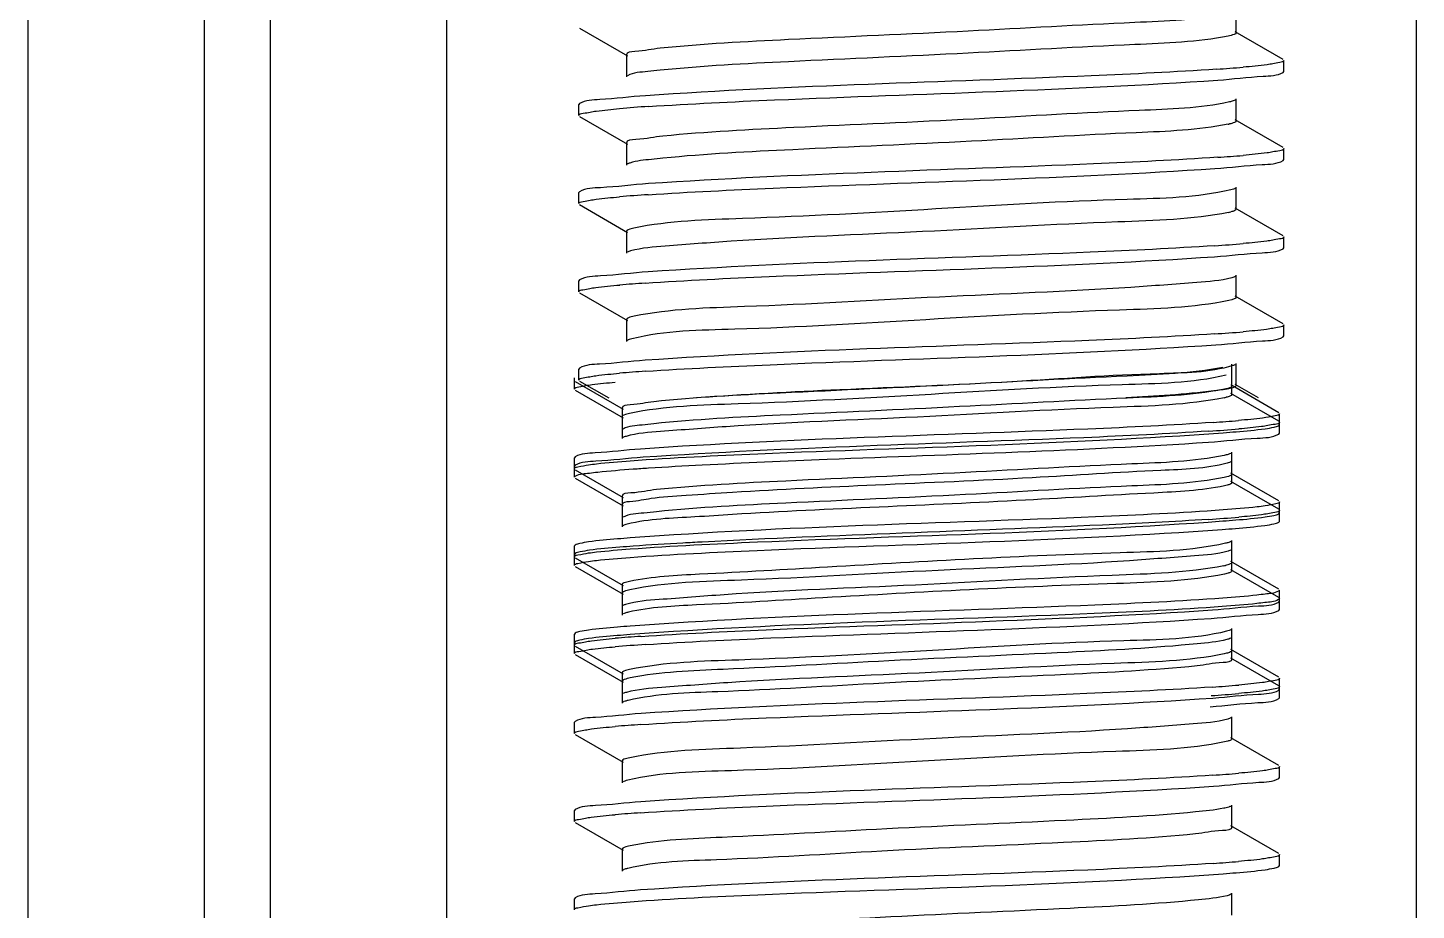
# Model space of a CAD drawing. Extents: x 1680110 to 4798266, y 269661 to 1249705.
# Drawn here: x 2404359.1 to 2404629.1, y 665628.8 to 665800.4 of the extents above; entities that cross this region are included whole.
import ezdxf

# ---------------------------------------------------------------- set-up
doc = ezdxf.new("R2010")
doc.units = 0
doc.header["$LTSCALE"] = 1000
doc.header["$MEASUREMENT"] = 0

# ---------------------------------------------------------------- blocks, each defined once
blk = doc.blocks.new('gfhhrryyfd')
at = {"linetype": 'Continuous'}
for p, q in [((3693152.86, -1741005.43), (3693152.86, -1744418.97)), ((3693187.15, -1741005.43), (3693187.15, -1744418.97)), ((3693200.01, -1741005.43), (3693200.01, -1744418.97)), ((3693234.3, -1741005.43), (3693234.3, -1744418.97)), ((3693422.89, -1741005.43), (3693422.89, -1744418.97)), ((3693387.9, -1741645.01), (3693387.9, -1741640.73)), ((3693260.18, -1741644.13), (3693269.48, -1741649.52)), ((3693397.01, -1741650.18), (3693387.71, -1741644.8)), ((3693269.29, -1741649.3), (3693269.29, -1741653.59)), ((3693397.18, -1741652.51), (3693397.18, -1741650.37)), ((3693397.18, -1741652.51), (3693397.18, -1741650.37)), ((3693397.01, -1741652.7), (3693397.18, -1741652.51)), ((3693387.9, -1741662.16), (3693387.9, -1741657.87)), ((3693260.18, -1741658.76), (3693260.01, -1741658.94)), ((3693260.01, -1741661.09), (3693260.01, -1741658.94)), ((3693260.01, -1741661.09), (3693260.01, -1741658.94)), ((3693260.18, -1741661.28), (3693269.48, -1741666.66)), ((3693397.01, -1741667.33), (3693387.71, -1741661.94)), ((3693269.29, -1741666.45), (3693269.29, -1741670.73)), ((3693397.18, -1741669.66), (3693397.18, -1741667.52)), ((3693397.18, -1741669.66), (3693397.18, -1741667.52)), ((3693397.01, -1741669.85), (3693397.18, -1741669.66)), ((3693260.18, -1741675.9), (3693260.01, -1741676.09)), ((3693260.01, -1741678.23), (3693260.01, -1741676.09)), ((3693260.01, -1741678.23), (3693260.01, -1741676.09)), ((3693387.9, -1741679.3), (3693387.9, -1741675.02)), ((3693260.18, -1741678.42), (3693269.48, -1741683.81)), ((3693397.01, -1741684.47), (3693387.71, -1741679.09)), ((3693269.29, -1741683.59), (3693269.29, -1741687.88)), ((3693397.18, -1741686.81), (3693397.18, -1741684.66)), ((3693397.18, -1741686.81), (3693397.18, -1741684.66)), ((3693397.01, -1741686.99), (3693397.18, -1741686.81)), ((3693260.18, -1741693.05), (3693260.01, -1741693.23)), ((3693260.01, -1741695.38), (3693260.01, -1741693.23)), ((3693260.01, -1741695.38), (3693260.01, -1741693.23)), ((3693387.9, -1741696.45), (3693387.9, -1741692.16)), ((3693260.18, -1741695.57), (3693269.48, -1741700.95)), ((3693397.01, -1741701.62), (3693387.71, -1741696.23)), ((3693387.03, -1741696.92), (3693386.44, -1741697.06)), ((3693269.29, -1741700.74), (3693269.29, -1741705.02)), ((3693397.18, -1741703.95), (3693397.18, -1741701.81)), ((3693397.01, -1741704.14), (3693397.18, -1741703.95)), ((3693387.04, -1741713.7), (3693387.04, -1741709.41)), ((3693387.9, -1741713.59), (3693387.9, -1741709.31)), ((3693259.16, -1741714.27), (3693259.16, -1741712.12)), ((3693259.16, -1741714.27), (3693259.16, -1741712.12)), ((3693260.18, -1741710.19), (3693260.01, -1741710.38)), ((3693260.01, -1741712.52), (3693260.01, -1741710.38)), ((3693260.01, -1741712.52), (3693260.01, -1741710.38)), ((3693387.04, -1741715.34), (3693387.04, -1741711.05)), ((3693259.32, -1741712.81), (3693268.63, -1741718.2)), ((3693259.32, -1741714.46), (3693268.63, -1741719.84)), ((3693260.18, -1741712.71), (3693265.84, -1741715.99)), ((3693387.22, -1741714.01), (3693386.46, -1741714.2)), ((3693396.16, -1741718.87), (3693386.85, -1741713.48)), ((3693396.16, -1741720.51), (3693386.85, -1741715.12)), ((3693392.22, -1741715.99), (3693387.71, -1741713.38)), ((3693268.44, -1741717.98), (3693268.44, -1741722.27)), ((3693268.44, -1741719.63), (3693268.44, -1741723.91)), ((3693396.32, -1741721.2), (3693396.32, -1741719.06)), ((3693396.32, -1741722.84), (3693396.32, -1741720.7)), ((3693396.32, -1741722.84), (3693396.32, -1741720.7)), ((3693396.16, -1741721.39), (3693396.32, -1741721.2)), ((3693396.16, -1741723.03), (3693396.32, -1741722.84)), ((3693259.32, -1741727.44), (3693259.16, -1741727.63)), ((3693259.16, -1741729.77), (3693259.16, -1741727.63)), ((3693259.16, -1741729.77), (3693259.16, -1741727.63)), ((3693387.04, -1741730.84), (3693387.04, -1741726.56)), ((3693387.04, -1741732.48), (3693387.04, -1741728.2)), ((3693259.32, -1741729.08), (3693259.16, -1741729.27)), ((3693259.16, -1741731.41), (3693259.16, -1741729.27)), ((3693259.16, -1741731.41), (3693259.16, -1741729.27)), ((3693259.32, -1741729.96), (3693268.63, -1741735.35)), ((3693396.16, -1741736.01), (3693386.85, -1741730.63)), ((3693259.32, -1741731.6), (3693268.63, -1741736.99)), ((3693386.14, -1741732.96), (3693385.58, -1741733.09)), ((3693396.16, -1741737.65), (3693386.85, -1741732.27)), ((3693268.44, -1741735.13), (3693268.44, -1741739.42)), ((3693268.44, -1741736.77), (3693268.44, -1741741.06)), ((3693396.32, -1741738.34), (3693396.32, -1741736.2)), ((3693396.32, -1741738.34), (3693396.32, -1741736.2)), ((3693396.16, -1741738.53), (3693396.32, -1741738.34)), ((3693396.32, -1741739.99), (3693396.32, -1741737.84)), ((3693396.32, -1741739.99), (3693396.32, -1741737.84)), ((3693396.16, -1741740.17), (3693396.32, -1741739.99)), ((3693259.32, -1741744.59), (3693259.16, -1741744.77)), ((3693259.16, -1741746.92), (3693259.16, -1741744.77)), ((3693259.16, -1741746.92), (3693259.16, -1741744.77)), ((3693387.04, -1741747.99), (3693387.04, -1741743.7)), ((3693259.32, -1741746.23), (3693259.16, -1741746.41)), ((3693259.16, -1741748.56), (3693259.16, -1741746.41)), ((3693259.16, -1741748.56), (3693259.16, -1741746.41)), ((3693259.32, -1741747.11), (3693268.63, -1741752.49)), ((3693387.04, -1741749.63), (3693387.04, -1741745.34)), ((3693259.32, -1741748.75), (3693268.63, -1741754.13)), ((3693386.34, -1741750.05), (3693385.6, -1741750.23)), ((3693396.16, -1741753.16), (3693386.85, -1741747.77)), ((3693396.16, -1741754.8), (3693386.85, -1741749.41)), ((3693268.44, -1741752.28), (3693268.44, -1741756.56)), ((3693268.44, -1741753.92), (3693268.44, -1741758.2)), ((3693396.16, -1741755.68), (3693396.32, -1741755.49)), ((3693396.32, -1741755.49), (3693396.32, -1741753.35)), ((3693396.32, -1741755.49), (3693396.32, -1741753.35)), ((3693396.32, -1741757.13), (3693396.32, -1741754.99)), ((3693396.32, -1741757.13), (3693396.32, -1741754.99)), ((3693396.16, -1741757.32), (3693396.32, -1741757.13)), ((3693387.04, -1741765.13), (3693387.04, -1741760.85)), ((3693259.32, -1741761.73), (3693259.16, -1741761.92)), ((3693259.16, -1741764.06), (3693259.16, -1741761.92)), ((3693259.16, -1741764.06), (3693259.16, -1741761.92)), ((3693259.32, -1741763.37), (3693259.16, -1741763.56)), ((3693259.16, -1741765.7), (3693259.16, -1741763.56)), ((3693259.16, -1741765.7), (3693259.16, -1741763.56)), ((3693387.04, -1741766.77), (3693387.04, -1741762.49)), ((3693259.32, -1741764.25), (3693268.63, -1741769.64)), ((3693259.32, -1741765.89), (3693268.63, -1741771.28)), ((3693386.02, -1741765.64), (3693385.56, -1741765.75)), ((3693396.16, -1741770.3), (3693386.85, -1741764.92)), ((3693396.16, -1741771.94), (3693386.85, -1741766.56)), ((3693268.44, -1741769.42), (3693268.44, -1741773.71)), ((3693268.44, -1741771.06), (3693268.44, -1741775.35)), ((3693396.32, -1741772.64), (3693396.32, -1741770.49)), ((3693396.16, -1741772.82), (3693396.32, -1741772.64)), ((3693396.16, -1741774.46), (3693396.32, -1741774.28)), ((3693396.32, -1741774.28), (3693396.32, -1741772.13)), ((3693396.32, -1741774.28), (3693396.32, -1741772.13)), ((3693259.32, -1741778.88), (3693259.16, -1741779.06)), ((3693259.16, -1741781.21), (3693259.16, -1741779.06)), ((3693259.16, -1741781.21), (3693259.16, -1741779.06)), ((3693387.04, -1741782.28), (3693387.04, -1741777.99)), ((3693259.32, -1741781.4), (3693268.63, -1741786.78)), ((3693386.23, -1741782.73), (3693385.59, -1741782.88)), ((3693396.16, -1741787.45), (3693386.85, -1741782.06)), ((3693268.44, -1741786.57), (3693268.44, -1741790.85)), ((3693396.32, -1741789.78), (3693396.32, -1741787.64)), ((3693396.32, -1741789.78), (3693396.32, -1741787.64)), ((3693396.16, -1741789.97), (3693396.32, -1741789.78)), ((3693259.32, -1741796.02), (3693259.16, -1741796.21)), ((3693259.16, -1741798.35), (3693259.16, -1741796.21)), ((3693259.16, -1741798.35), (3693259.16, -1741796.21)), ((3693387.04, -1741799.42), (3693387.04, -1741795.14)), ((3693259.32, -1741798.54), (3693268.63, -1741803.93)), ((3693396.16, -1741804.59), (3693386.85, -1741799.21)), ((3693268.44, -1741803.71), (3693268.44, -1741808)), ((3693396.16, -1741807.11), (3693396.32, -1741806.93)), ((3693396.32, -1741806.93), (3693396.32, -1741804.78)), ((3693387.04, -1741816.57), (3693387.04, -1741812.28)), ((3693259.32, -1741813.17), (3693259.16, -1741813.35)), ((3693259.16, -1741815.5), (3693259.16, -1741813.35)), ((3693259.16, -1741815.5), (3693259.16, -1741813.35))]:
    blk.add_line(p, q, dxfattribs=at)
for centre, radius, start, end in [((3693364.36, -1741355.79), 296.95, 273.8103, 274.8058), ((3693293.49, -1741963.97), 305.28, 93.7358, 94.8048), ((3693383.45, -1741648.47), 14.6, 281.4289, 282.338), ((3693364.6, -1741376.02), 293.86, 273.8417, 274.8037), ((3693293.41, -1741980.1), 304.26, 93.7444, 94.8051), ((3693383.91, -1741667.74), 12.43, 281.5727, 283.5086), ((3693363.9, -1741384.4), 302.65, 273.7577, 274.8062), ((3693292.61, -1741987.21), 294.19, 93.8386, 94.8036), ((3693363.81, -1741400.36), 303.84, 273.7478, 274.8056), ((3693292.68, -1742005.26), 295.1, 93.8302, 94.8034), ((3693382.99, -1741703.5), 12.71, 281.5584, 283.3366), ((3693363.75, -1741427.62), 293.8, 273.842, 274.8039), ((3693362.61, -1741414.81), 308.29, 273.7147, 274.7998), ((3693362.51, -1741430.72), 309.53, 273.7049, 274.7979), ((3693382.74, -1741734.98), 13.91, 281.4817, 282.6766), ((3693291.84, -1742057.02), 295.33, 93.8281, 94.8033), ((3693293.02, -1742073.47), 310.17, 93.6991, 94.7988), ((3693363.52, -1741476.15), 296.71, 273.8126, 274.8057), ((3693363.21, -1741473.84), 300.68, 273.7817, 274.8013), ((3693291.82, -1742073.84), 295, 93.8311, 94.8034), ((3693363.67, -1741495.21), 294.79, 273.8314, 274.8049), ((3693291.75, -1742090.17), 294.18, 93.8387, 94.8036), ((3693363.75, -1741513.33), 293.81, 273.8418, 274.8039)]:
    blk.add_arc(centre, radius, start, end, dxfattribs=at)
for points, knots in [([(3693386.31, -1741641.36), (3693380.35, -1741642.55), (3693363.37, -1741643.13), (3693334.93, -1741644.82), (3693304.13, -1741646.15), (3693284.14, -1741647.17), (3693275.84, -1741648.01)], [0, 0, 0, 0, 0.164798, 0.457724, 0.773903, 1, 1, 1, 1]), ([(3693387.89, -1741645.01), (3693387.89, -1741645.18), (3693387.18, -1741645.46), (3693386.71, -1741645.57), (3693386.31, -1741645.65)], [0, 0, 0, 0, 0.292777, 1, 1, 1, 1]), ([(3693386.31, -1741645.65), (3693380.35, -1741646.84), (3693363.37, -1741647.41), (3693334.93, -1741649.1), (3693304.13, -1741650.43), (3693284.14, -1741651.46), (3693275.84, -1741652.29)], [0, 0, 0, 0, 0.164798, 0.457724, 0.773903, 1, 1, 1, 1]), ([(3693275.84, -1741648.01), (3693274.2, -1741648.17), (3693272.67, -1741648.67), (3693269.29, -1741648.71), (3693269.3, -1741649.3)], [0, 0, 0, 0, 0.734506, 1, 1, 1, 1]), ([(3693397.18, -1741650.37), (3693397.18, -1741650.68), (3693395.53, -1741650.89), (3693394.7, -1741651.11), (3693393.88, -1741651.22)], [0, 0, 0, 0, 0.271538, 1, 1, 1, 1]), ([(3693275.84, -1741652.29), (3693275.03, -1741652.37), (3693272.93, -1741652.68), (3693270.64, -1741652.69), (3693269.48, -1741653.37)], [0, 0, 0, 0, 0.375724, 1, 1, 1, 1]), ([(3693384.09, -1741652.09), (3693375.97, -1741652.64), (3693338.93, -1741654.42), (3693301.85, -1741655.28), (3693272.98, -1741657.24)], [0, 0, 0, 0, 0.219643, 1, 1, 1, 1]), ([(3693384.29, -1741654.21), (3693387.24, -1741654.01), (3693391.36, -1741653.44), (3693395.86, -1741653.36), (3693397.01, -1741652.7)], [0, 0, 0, 0, 0.690201, 1, 1, 1, 1]), ([(3693273.6, -1741659.34), (3693281.76, -1741658.8), (3693318.66, -1741657.03), (3693355.6, -1741656.17), (3693384.29, -1741654.21)], [0, 0, 0, 0, 0.221375, 1, 1, 1, 1]), ([(3693272.98, -1741657.24), (3693270.02, -1741657.44), (3693265.86, -1741658.02), (3693261.33, -1741658.09), (3693260.18, -1741658.76)], [0, 0, 0, 0, 0.690341, 1, 1, 1, 1]), ([(3693386.57, -1741658.45), (3693380.83, -1741659.71), (3693364.14, -1741660.18), (3693335.97, -1741661.94), (3693305.06, -1741663.24), (3693284.86, -1741664.28), (3693276.39, -1741665.1)], [0, 0, 0, 0, 0.159658, 0.450626, 0.768754, 1, 1, 1, 1]), ([(3693387.71, -1741658.09), (3693387.57, -1741658.17), (3693387.19, -1741658.3), (3693386.81, -1741658.4), (3693386.57, -1741658.45)], [0, 0, 0, 0, 0.39781, 1, 1, 1, 1]), ([(3693260.01, -1741661.09), (3693260.01, -1741660.77), (3693261.71, -1741660.57), (3693262.56, -1741660.33), (3693263.42, -1741660.22)], [0, 0, 0, 0, 0.271035, 1, 1, 1, 1]), ([(3693386.34, -1741662.78), (3693380.47, -1741663.97), (3693363.71, -1741664.54), (3693335.53, -1741666.23), (3693304.81, -1741667.54), (3693284.78, -1741668.57), (3693276.39, -1741669.38)], [0, 0, 0, 0, 0.163103, 0.454144, 0.77037, 1, 1, 1, 1]), ([(3693387.89, -1741662.16), (3693387.89, -1741662.31), (3693387.31, -1741662.57), (3693386.91, -1741662.66), (3693386.57, -1741662.74)], [0, 0, 0, 0, 0.298854, 1, 1, 1, 1]), ([(3693276.39, -1741665.1), (3693274.62, -1741665.27), (3693272.96, -1741665.82), (3693269.29, -1741665.8), (3693269.3, -1741666.45)], [0, 0, 0, 0, 0.735116, 1, 1, 1, 1]), ([(3693276.39, -1741669.38), (3693275.64, -1741669.46), (3693273.48, -1741669.7), (3693271.29, -1741669.9), (3693269.93, -1741670.33)], [0, 0, 0, 0, 0.345444, 1, 1, 1, 1]), ([(3693384.29, -1741669.22), (3693376.26, -1741669.76), (3693339.36, -1741671.54), (3693302.42, -1741672.42), (3693273.6, -1741674.34)], [0, 0, 0, 0, 0.2181, 1, 1, 1, 1]), ([(3693397.18, -1741667.52), (3693397.18, -1741667.83), (3693395.54, -1741668.03), (3693394.71, -1741668.26), (3693393.88, -1741668.37)], [0, 0, 0, 0, 0.271601, 1, 1, 1, 1]), ([(3693269.93, -1741670.33), (3693269.84, -1741670.36), (3693269.69, -1741670.41), (3693269.54, -1741670.48), (3693269.48, -1741670.51)], [0, 0, 0, 0, 0.563324, 1, 1, 1, 1]), ([(3693273.54, -1741676.49), (3693281.63, -1741675.95), (3693318.36, -1741674.19), (3693355.14, -1741673.31), (3693383.74, -1741671.4)], [0, 0, 0, 0, 0.220392, 1, 1, 1, 1]), ([(3693383.74, -1741671.4), (3693386.81, -1741671.19), (3693391.12, -1741670.6), (3693395.82, -1741670.53), (3693397.01, -1741669.85)], [0, 0, 0, 0, 0.690998, 1, 1, 1, 1]), ([(3693273.6, -1741674.34), (3693270.49, -1741674.55), (3693266.14, -1741675.15), (3693261.38, -1741675.21), (3693260.18, -1741675.9)], [0, 0, 0, 0, 0.691204, 1, 1, 1, 1]), ([(3693260.01, -1741678.23), (3693260.01, -1741677.91), (3693261.7, -1741677.71), (3693262.55, -1741677.48), (3693263.4, -1741677.37)], [0, 0, 0, 0, 0.271101, 1, 1, 1, 1]), ([(3693386.81, -1741675.54), (3693380.26, -1741677.13), (3693360.9, -1741677.35), (3693329.36, -1741679.31), (3693297.42, -1741681.08), (3693277.67, -1741681.54), (3693270.74, -1741682.99)], [0, 0, 0, 0, 0.173919, 0.493974, 0.817428, 1, 1, 1, 1]), ([(3693387.71, -1741675.23), (3693387.59, -1741675.3), (3693387.3, -1741675.41), (3693386.99, -1741675.5), (3693386.81, -1741675.54)], [0, 0, 0, 0, 0.408003, 1, 1, 1, 1]), ([(3693386.4, -1741679.92), (3693379.35, -1741681.37), (3693359.32, -1741681.81), (3693327.16, -1741683.83), (3693297.73, -1741684.86), (3693278.88, -1741686.34), (3693272.3, -1741686.82), (3693270.11, -1741687.42)], [0, 0, 0, 0, 0.185394, 0.511906, 0.831666, 0.941677, 1, 1, 1, 1]), ([(3693387.89, -1741679.3), (3693387.89, -1741679.43), (3693387.43, -1741679.68), (3693387.09, -1741679.76), (3693386.81, -1741679.83)], [0, 0, 0, 0, 0.306365, 1, 1, 1, 1]), ([(3693270.74, -1741682.99), (3693270.37, -1741683.06), (3693269.94, -1741683.16), (3693269.3, -1741683.43), (3693269.3, -1741683.59)], [0, 0, 0, 0, 0.705027, 1, 1, 1, 1]), ([(3693397.18, -1741684.66), (3693397.18, -1741684.98), (3693395.5, -1741685.18), (3693394.66, -1741685.41), (3693393.82, -1741685.52)], [0, 0, 0, 0, 0.271246, 1, 1, 1, 1]), ([(3693270.11, -1741687.42), (3693269.99, -1741687.46), (3693269.77, -1741687.52), (3693269.56, -1741687.61), (3693269.48, -1741687.66)], [0, 0, 0, 0, 0.577171, 1, 1, 1, 1]), ([(3693383.74, -1741686.4), (3693375.67, -1741686.94), (3693338.94, -1741688.7), (3693302.16, -1741689.58), (3693273.54, -1741691.49)], [0, 0, 0, 0, 0.219978, 1, 1, 1, 1]), ([(3693383.67, -1741688.55), (3693386.76, -1741688.34), (3693391.09, -1741687.74), (3693395.81, -1741687.68), (3693397.01, -1741686.99)], [0, 0, 0, 0, 0.691085, 1, 1, 1, 1]), ([(3693272.92, -1741693.68), (3693280.96, -1741693.13), (3693317.88, -1741691.35), (3693354.84, -1741690.47), (3693383.67, -1741688.55)], [0, 0, 0, 0, 0.218278, 1, 1, 1, 1]), ([(3693273.54, -1741691.49), (3693270.44, -1741691.7), (3693266.11, -1741692.3), (3693261.38, -1741692.36), (3693260.18, -1741693.05)], [0, 0, 0, 0, 0.691128, 1, 1, 1, 1]), ([(3693387.03, -1741692.63), (3693384.81, -1741693.23), (3693378.2, -1741693.71), (3693359.3, -1741695.18), (3693329.88, -1741696.22), (3693297.77, -1741698.24), (3693277.81, -1741698.67), (3693270.78, -1741700.12)], [0, 0, 0, 0, 0.059025, 0.169477, 0.489312, 0.815208, 1, 1, 1, 1]), ([(3693387.71, -1741692.38), (3693387.62, -1741692.43), (3693387.39, -1741692.52), (3693387.16, -1741692.59), (3693387.03, -1741692.63)], [0, 0, 0, 0, 0.419644, 1, 1, 1, 1]), ([(3693260.01, -1741695.38), (3693260.01, -1741695.07), (3693261.65, -1741694.86), (3693262.48, -1741694.64), (3693263.31, -1741694.53)], [0, 0, 0, 0, 0.271575, 1, 1, 1, 1]), ([(3693386.44, -1741697.06), (3693379.49, -1741698.51), (3693359.69, -1741698.97), (3693327.69, -1741700.72), (3693296.16, -1741702.72), (3693276.83, -1741702.9), (3693270.32, -1741704.51)], [0, 0, 0, 0, 0.183095, 0.50716, 0.827184, 1, 1, 1, 1]), ([(3693387.89, -1741696.45), (3693387.89, -1741696.56), (3693387.54, -1741696.78), (3693387.25, -1741696.86), (3693387.03, -1741696.92)], [0, 0, 0, 0, 0.315715, 1, 1, 1, 1]), ([(3693270.78, -1741700.12), (3693270.4, -1741700.2), (3693269.96, -1741700.3), (3693269.3, -1741700.58), (3693269.3, -1741700.74)], [0, 0, 0, 0, 0.705588, 1, 1, 1, 1]), ([(3693397.18, -1741701.81), (3693397.18, -1741702.13), (3693395.49, -1741702.33), (3693394.64, -1741702.56), (3693393.8, -1741702.67)], [0, 0, 0, 0, 0.271149, 1, 1, 1, 1]), ([(3693270.32, -1741704.51), (3693270.15, -1741704.56), (3693269.87, -1741704.63), (3693269.59, -1741704.74), (3693269.48, -1741704.81)], [0, 0, 0, 0, 0.589215, 1, 1, 1, 1]), ([(3693383.67, -1741703.55), (3693375.52, -1741704.09), (3693338.6, -1741705.86), (3693301.64, -1741706.72), (3693272.92, -1741708.68)], [0, 0, 0, 0, 0.221088, 1, 1, 1, 1]), ([(3693383.9, -1741705.68), (3693386.93, -1741705.47), (3693391.19, -1741704.88), (3693395.83, -1741704.82), (3693397.01, -1741704.14)], [0, 0, 0, 0, 0.690779, 1, 1, 1, 1]), ([(3693272.97, -1741710.82), (3693281.05, -1741710.27), (3693318.03, -1741708.49), (3693355.05, -1741707.62), (3693383.9, -1741705.68)], [0, 0, 0, 0, 0.218769, 1, 1, 1, 1]), ([(3693272.92, -1741708.68), (3693269.97, -1741708.88), (3693265.83, -1741709.45), (3693261.33, -1741709.53), (3693260.18, -1741710.19)], [0, 0, 0, 0, 0.690244, 1, 1, 1, 1]), ([(3693387.22, -1741709.72), (3693382.64, -1741711.12), (3693368.08, -1741711.2), (3693342.79, -1741713.16), (3693312.7, -1741714.26), (3693292.21, -1741715.32), (3693282.92, -1741715.99)], [0, 0, 0, 0, 0.137438, 0.410761, 0.732679, 1, 1, 1, 1]), ([(3693387.71, -1741709.53), (3693387.64, -1741709.56), (3693387.48, -1741709.64), (3693387.31, -1741709.69), (3693387.22, -1741709.72)], [0, 0, 0, 0, 0.433013, 1, 1, 1, 1]), ([(3693260.01, -1741712.52), (3693260.01, -1741712.21), (3693261.66, -1741712.01), (3693262.49, -1741711.78), (3693263.33, -1741711.67)], [0, 0, 0, 0, 0.271506, 1, 1, 1, 1]), ([(3693385.92, -1741711.58), (3693379.34, -1741713.15), (3693359.98, -1741713.4), (3693328.43, -1741715.35), (3693296.52, -1741717.12), (3693276.8, -1741717.57), (3693269.88, -1741719.02)], [0, 0, 0, 0, 0.174525, 0.494592, 0.817709, 1, 1, 1, 1]), ([(3693385.26, -1741710.08), (3693379.14, -1741711.24), (3693361.98, -1741711.87), (3693333.34, -1741713.52), (3693302.63, -1741714.87), (3693282.79, -1741715.88), (3693274.61, -1741716.73)], [0, 0, 0, 0, 0.168355, 0.462634, 0.777465, 1, 1, 1, 1]), ([(3693259.16, -1741714.27), (3693259.16, -1741713.94), (3693260.87, -1741713.75), (3693261.73, -1741713.51), (3693262.6, -1741713.4)], [0, 0, 0, 0, 0.270914, 1, 1, 1, 1]), ([(3693385.26, -1741714.37), (3693379.14, -1741715.53), (3693361.98, -1741716.16), (3693333.34, -1741717.81), (3693302.63, -1741719.16), (3693282.79, -1741720.17), (3693274.61, -1741721.02)], [0, 0, 0, 0, 0.168355, 0.462634, 0.777465, 1, 1, 1, 1]), ([(3693386.46, -1741714.2), (3693385.5, -1741714.4), (3693378.85, -1741715.28), (3693372.16, -1741715.65), (3693366.45, -1741715.99)], [0, 0, 0, 0, 0.146271, 1, 1, 1, 1]), ([(3693387.04, -1741713.7), (3693387.04, -1741713.88), (3693386.22, -1741714.17), (3693385.71, -1741714.28), (3693385.26, -1741714.37)], [0, 0, 0, 0, 0.289227, 1, 1, 1, 1]), ([(3693387.89, -1741713.59), (3693387.89, -1741713.68), (3693387.63, -1741713.88), (3693387.39, -1741713.95), (3693387.22, -1741714.01)], [0, 0, 0, 0, 0.327438, 1, 1, 1, 1]), ([(3693274.61, -1741716.73), (3693273.07, -1741716.89), (3693271.61, -1741717.35), (3693268.44, -1741717.42), (3693268.44, -1741717.98)], [0, 0, 0, 0, 0.733984, 1, 1, 1, 1]), ([(3693385.54, -1741715.95), (3693378.47, -1741717.41), (3693358.42, -1741717.85), (3693326.22, -1741719.87), (3693296.78, -1741720.9), (3693277.96, -1741722.39), (3693271.4, -1741722.85), (3693269.23, -1741723.47)], [0, 0, 0, 0, 0.185736, 0.512591, 0.832304, 0.942068, 1, 1, 1, 1]), ([(3693387.04, -1741715.34), (3693387.04, -1741715.47), (3693386.56, -1741715.72), (3693386.21, -1741715.8), (3693385.92, -1741715.87)], [0, 0, 0, 0, 0.305231, 1, 1, 1, 1]), ([(3693269.88, -1741719.02), (3693269.52, -1741719.1), (3693269.08, -1741719.2), (3693268.44, -1741719.47), (3693268.44, -1741719.63)], [0, 0, 0, 0, 0.704981, 1, 1, 1, 1]), ([(3693396.32, -1741720.7), (3693396.32, -1741721.03), (3693394.57, -1741721.22), (3693393.7, -1741721.46), (3693392.82, -1741721.57)], [0, 0, 0, 0, 0.270633, 1, 1, 1, 1]), ([(3693396.32, -1741719.06), (3693396.32, -1741719.37), (3693394.68, -1741719.57), (3693393.86, -1741719.8), (3693393.03, -1741719.9)], [0, 0, 0, 0, 0.271618, 1, 1, 1, 1]), ([(3693274.61, -1741721.02), (3693273.85, -1741721.09), (3693271.87, -1741721.38), (3693269.72, -1741721.42), (3693268.63, -1741722.05)], [0, 0, 0, 0, 0.374443, 1, 1, 1, 1]), ([(3693270.05, -1741728.21), (3693278.31, -1741727.61), (3693316.75, -1741725.73), (3693355.25, -1741724.97), (3693385.37, -1741722.76)], [0, 0, 0, 0, 0.215167, 1, 1, 1, 1]), ([(3693383.44, -1741720.76), (3693375.32, -1741721.31), (3693338.19, -1741723.1), (3693301.02, -1741723.95), (3693272.06, -1741725.93)], [0, 0, 0, 0, 0.219056, 1, 1, 1, 1]), ([(3693382.58, -1741722.45), (3693374.48, -1741722.99), (3693337.8, -1741724.75), (3693301.08, -1741725.62), (3693272.55, -1741727.54)], [0, 0, 0, 0, 0.221096, 1, 1, 1, 1]), ([(3693382.51, -1741724.6), (3693385.68, -1741724.39), (3693390.1, -1741723.78), (3693394.93, -1741723.73), (3693396.16, -1741723.03)], [0, 0, 0, 0, 0.691433, 1, 1, 1, 1]), ([(3693385.37, -1741722.76), (3693386.2, -1741722.7), (3693388.92, -1741722.49), (3693391.65, -1741722.25), (3693393.52, -1741721.98)], [0, 0, 0, 0, 0.307404, 1, 1, 1, 1]), ([(3693393.52, -1741721.98), (3693394.1, -1741721.9), (3693394.98, -1741721.75), (3693395.88, -1741721.55), (3693396.16, -1741721.39)], [0, 0, 0, 0, 0.643343, 1, 1, 1, 1]), ([(3693272.06, -1741725.93), (3693269.11, -1741726.13), (3693264.98, -1741726.7), (3693260.47, -1741726.78), (3693259.32, -1741727.44)], [0, 0, 0, 0, 0.69024, 1, 1, 1, 1]), ([(3693269.23, -1741723.47), (3693269.11, -1741723.5), (3693268.9, -1741723.56), (3693268.71, -1741723.65), (3693268.63, -1741723.69)], [0, 0, 0, 0, 0.575377, 1, 1, 1, 1]), ([(3693284.03, -1741729.01), (3693292.12, -1741728.59), (3693324.95, -1741727.14), (3693357.81, -1741726.23), (3693382.51, -1741724.6)], [0, 0, 0, 0, 0.246725, 1, 1, 1, 1]), ([(3693272.55, -1741727.54), (3693269.48, -1741727.74), (3693265.19, -1741728.34), (3693260.51, -1741728.4), (3693259.32, -1741729.08)], [0, 0, 0, 0, 0.690899, 1, 1, 1, 1]), ([(3693261.93, -1741728.99), (3693262.45, -1741728.92), (3693265.15, -1741728.59), (3693267.86, -1741728.37), (3693270.05, -1741728.21)], [0, 0, 0, 0, 0.191294, 1, 1, 1, 1]), ([(3693385.54, -1741727.17), (3693379.64, -1741728.39), (3693362.75, -1741728.93), (3693334.39, -1741730.64), (3693303.55, -1741731.96), (3693283.5, -1741732.99), (3693275.15, -1741733.82)], [0, 0, 0, 0, 0.163231, 0.45556, 0.772333, 1, 1, 1, 1]), ([(3693386.14, -1741728.67), (3693381.96, -1741729.78), (3693369.15, -1741730.15), (3693346.45, -1741731.77), (3693318.63, -1741732.86), (3693299.21, -1741733.82), (3693289.94, -1741734.37)], [0, 0, 0, 0, 0.134666, 0.394603, 0.711038, 1, 1, 1, 1]), ([(3693386.85, -1741726.77), (3693386.69, -1741726.86), (3693386.25, -1741727.01), (3693385.81, -1741727.12), (3693385.54, -1741727.17)], [0, 0, 0, 0, 0.391472, 1, 1, 1, 1]), ([(3693386.85, -1741728.42), (3693386.76, -1741728.47), (3693386.52, -1741728.56), (3693386.28, -1741728.64), (3693386.14, -1741728.67)], [0, 0, 0, 0, 0.417945, 1, 1, 1, 1]), ([(3693259.16, -1741729.77), (3693259.16, -1741729.51), (3693260.52, -1741729.28), (3693261.24, -1741729.09), (3693261.93, -1741728.99)], [0, 0, 0, 0, 0.274518, 1, 1, 1, 1]), ([(3693259.16, -1741731.41), (3693259.16, -1741731.32), (3693260.21, -1741730.68), (3693261.16, -1741730.74), (3693262.08, -1741730.61)], [0, 0, 0, 0, 0.088423, 1, 1, 1, 1]), ([(3693262.08, -1741730.61), (3693262.62, -1741730.54), (3693265.46, -1741730.2), (3693268.31, -1741729.98), (3693270.62, -1741729.81)], [0, 0, 0, 0, 0.191301, 1, 1, 1, 1]), ([(3693270.62, -1741729.81), (3693271.6, -1741729.74), (3693276.06, -1741729.44), (3693280.53, -1741729.19), (3693284.03, -1741729.01)], [0, 0, 0, 0, 0.219258, 1, 1, 1, 1]), ([(3693385.54, -1741731.46), (3693379.64, -1741732.67), (3693362.75, -1741733.21), (3693334.39, -1741734.93), (3693303.55, -1741736.25), (3693283.5, -1741737.27), (3693275.15, -1741738.11)], [0, 0, 0, 0, 0.163231, 0.45556, 0.772333, 1, 1, 1, 1]), ([(3693387.04, -1741730.84), (3693387.04, -1741731.01), (3693386.37, -1741731.28), (3693385.92, -1741731.38), (3693385.54, -1741731.46)], [0, 0, 0, 0, 0.294502, 1, 1, 1, 1]), ([(3693275.15, -1741733.82), (3693273.47, -1741733.99), (3693271.9, -1741734.5), (3693268.44, -1741734.52), (3693268.44, -1741735.13)], [0, 0, 0, 0, 0.734699, 1, 1, 1, 1]), ([(3693385.58, -1741733.09), (3693381.07, -1741734.03), (3693368.08, -1741734.63), (3693336.26, -1741736.61), (3693308.91, -1741737.52), (3693289.94, -1741738.66)], [0, 0, 0, 0, 0.144135, 0.405017, 1, 1, 1, 1]), ([(3693387.04, -1741732.48), (3693387.04, -1741732.59), (3693386.67, -1741732.82), (3693386.37, -1741732.9), (3693386.14, -1741732.96)], [0, 0, 0, 0, 0.314301, 1, 1, 1, 1]), ([(3693289.94, -1741734.37), (3693286.92, -1741734.55), (3693281.78, -1741734.94), (3693274.6, -1741735.34), (3693271.29, -1741736.13), (3693268.44, -1741736.26), (3693268.44, -1741736.77)], [0, 0, 0, 0, 0.417623, 0.73271, 0.928797, 1, 1, 1, 1]), ([(3693396.32, -1741736.2), (3693396.32, -1741736.47), (3693394.95, -1741736.7), (3693394.22, -1741736.88), (3693393.52, -1741736.98)], [0, 0, 0, 0, 0.274374, 1, 1, 1, 1]), ([(3693275.15, -1741738.11), (3693274.32, -1741738.19), (3693272.17, -1741738.5), (3693269.82, -1741738.51), (3693268.63, -1741739.2)], [0, 0, 0, 0, 0.376256, 1, 1, 1, 1]), ([(3693289.94, -1741738.66), (3693287.5, -1741738.8), (3693280.67, -1741739.33), (3693273.72, -1741739.48), (3693269.44, -1741740.56)], [0, 0, 0, 0, 0.356375, 1, 1, 1, 1]), ([(3693385.37, -1741737.77), (3693377.1, -1741738.37), (3693338.66, -1741740.25), (3693300.16, -1741741), (3693270.05, -1741743.21)], [0, 0, 0, 0, 0.215475, 1, 1, 1, 1]), ([(3693382.51, -1741739.6), (3693375.64, -1741740.06), (3693342.81, -1741741.67), (3693309.97, -1741742.67), (3693284.03, -1741744.01)], [0, 0, 0, 0, 0.209609, 1, 1, 1, 1]), ([(3693385.27, -1741739.92), (3693386.11, -1741739.85), (3693388.86, -1741739.64), (3693391.6, -1741739.4), (3693393.49, -1741739.13)], [0, 0, 0, 0, 0.307307, 1, 1, 1, 1]), ([(3693393.52, -1741736.98), (3693393, -1741737.06), (3693390.29, -1741737.39), (3693387.57, -1741737.6), (3693385.37, -1741737.77)], [0, 0, 0, 0, 0.191409, 1, 1, 1, 1]), ([(3693396.32, -1741737.84), (3693396.32, -1741738.17), (3693394.55, -1741738.37), (3693393.67, -1741738.61), (3693392.78, -1741738.72)], [0, 0, 0, 0, 0.270505, 1, 1, 1, 1]), ([(3693393.49, -1741739.13), (3693394.07, -1741739.05), (3693394.96, -1741738.9), (3693395.87, -1741738.69), (3693396.16, -1741738.53)], [0, 0, 0, 0, 0.643758, 1, 1, 1, 1]), ([(3693269.44, -1741740.56), (3693269.27, -1741740.6), (3693269, -1741740.67), (3693268.73, -1741740.78), (3693268.63, -1741740.84)], [0, 0, 0, 0, 0.58755, 1, 1, 1, 1]), ([(3693269.99, -1741747), (3693278.22, -1741746.4), (3693316.62, -1741744.52), (3693355.07, -1741743.75), (3693385.18, -1741741.56)], [0, 0, 0, 0, 0.21463, 1, 1, 1, 1]), ([(3693270.02, -1741745.36), (3693278.26, -1741744.75), (3693316.68, -1741742.88), (3693355.15, -1741742.12), (3693385.27, -1741739.92)], [0, 0, 0, 0, 0.214881, 1, 1, 1, 1]), ([(3693385.18, -1741741.56), (3693386.03, -1741741.5), (3693388.8, -1741741.29), (3693391.56, -1741741.04), (3693393.47, -1741740.77)], [0, 0, 0, 0, 0.307278, 1, 1, 1, 1]), ([(3693393.47, -1741740.77), (3693394.06, -1741740.69), (3693394.95, -1741740.54), (3693395.87, -1741740.34), (3693396.16, -1741740.17)], [0, 0, 0, 0, 0.644096, 1, 1, 1, 1]), ([(3693261.93, -1741743.99), (3693261.36, -1741744.08), (3693260.49, -1741744.23), (3693259.6, -1741744.43), (3693259.32, -1741744.59)], [0, 0, 0, 0, 0.643047, 1, 1, 1, 1]), ([(3693270.05, -1741743.21), (3693269.22, -1741743.28), (3693266.51, -1741743.49), (3693263.8, -1741743.73), (3693261.93, -1741743.99)], [0, 0, 0, 0, 0.307527, 1, 1, 1, 1]), ([(3693270.62, -1741744.81), (3693269.74, -1741744.88), (3693266.89, -1741745.1), (3693264.04, -1741745.34), (3693262.08, -1741745.62)], [0, 0, 0, 0, 0.307563, 1, 1, 1, 1]), ([(3693385.79, -1741744.26), (3693379.11, -1741745.77), (3693353.06, -1741746.29), (3693319.07, -1741748.27), (3693287.29, -1741750.13), (3693274.35, -1741750.73), (3693269.87, -1741751.67)], [0, 0, 0, 0, 0.176934, 0.667357, 0.8818, 1, 1, 1, 1]), ([(3693284.03, -1741744.01), (3693282.78, -1741744.08), (3693278.31, -1741744.32), (3693273.84, -1741744.58), (3693270.62, -1741744.81)], [0, 0, 0, 0, 0.279122, 1, 1, 1, 1]), ([(3693386.85, -1741743.92), (3693386.72, -1741743.99), (3693386.37, -1741744.12), (3693386.01, -1741744.21), (3693385.79, -1741744.26)], [0, 0, 0, 0, 0.400787, 1, 1, 1, 1]), ([(3693259.16, -1741746.92), (3693259.16, -1741746.65), (3693260.51, -1741746.42), (3693261.23, -1741746.24), (3693261.93, -1741746.14)], [0, 0, 0, 0, 0.274578, 1, 1, 1, 1]), ([(3693262.08, -1741745.62), (3693261.48, -1741745.7), (3693260.56, -1741745.86), (3693259.61, -1741746.06), (3693259.32, -1741746.23)], [0, 0, 0, 0, 0.645001, 1, 1, 1, 1]), ([(3693261.92, -1741747.78), (3693262.43, -1741747.71), (3693265.11, -1741747.38), (3693267.81, -1741747.16), (3693269.99, -1741747)], [0, 0, 0, 0, 0.191274, 1, 1, 1, 1]), ([(3693261.93, -1741746.14), (3693262.44, -1741746.07), (3693265.13, -1741745.74), (3693267.83, -1741745.52), (3693270.02, -1741745.36)], [0, 0, 0, 0, 0.191288, 1, 1, 1, 1]), ([(3693386.33, -1741745.76), (3693384.22, -1741746.4), (3693377.73, -1741746.84), (3693359, -1741748.36), (3693329.53, -1741749.37), (3693297.24, -1741751.4), (3693277.09, -1741751.84), (3693269.96, -1741753.3)], [0, 0, 0, 0, 0.056631, 0.165562, 0.48509, 0.813078, 1, 1, 1, 1]), ([(3693386.85, -1741745.56), (3693386.78, -1741745.6), (3693386.61, -1741745.68), (3693386.43, -1741745.73), (3693386.33, -1741745.76)], [0, 0, 0, 0, 0.430757, 1, 1, 1, 1]), ([(3693259.16, -1741748.56), (3693259.16, -1741748.29), (3693260.51, -1741748.06), (3693261.22, -1741747.88), (3693261.92, -1741747.78)], [0, 0, 0, 0, 0.274628, 1, 1, 1, 1]), ([(3693385.51, -1741748.61), (3693378.38, -1741750.06), (3693358.2, -1741750.51), (3693325.89, -1741752.54), (3693296.41, -1741753.55), (3693277.7, -1741755.08), (3693271.22, -1741755.51), (3693269.13, -1741756.15)], [0, 0, 0, 0, 0.18717, 0.515415, 0.834912, 0.94366, 1, 1, 1, 1]), ([(3693385.6, -1741750.23), (3693378.73, -1741751.68), (3693352.49, -1741752.33), (3693318.31, -1741754.19), (3693286.72, -1741756.12), (3693273.99, -1741756.66), (3693269.67, -1741757.65)], [0, 0, 0, 0, 0.181368, 0.673276, 0.885489, 1, 1, 1, 1]), ([(3693387.04, -1741747.99), (3693387.04, -1741748.13), (3693386.5, -1741748.39), (3693386.11, -1741748.48), (3693385.79, -1741748.55)], [0, 0, 0, 0, 0.30098, 1, 1, 1, 1]), ([(3693387.04, -1741749.63), (3693387.04, -1741749.72), (3693386.76, -1741749.93), (3693386.52, -1741750), (3693386.34, -1741750.05)], [0, 0, 0, 0, 0.32566, 1, 1, 1, 1]), ([(3693269.87, -1741751.67), (3693269.51, -1741751.75), (3693269.08, -1741751.85), (3693268.44, -1741752.12), (3693268.44, -1741752.28)], [0, 0, 0, 0, 0.704878, 1, 1, 1, 1]), ([(3693269.96, -1741753.3), (3693269.58, -1741753.37), (3693269.12, -1741753.48), (3693268.44, -1741753.75), (3693268.44, -1741753.92)], [0, 0, 0, 0, 0.706338, 1, 1, 1, 1]), ([(3693385.27, -1741754.92), (3693376.99, -1741755.52), (3693338.57, -1741757.39), (3693300.1, -1741758.15), (3693270.02, -1741760.36)], [0, 0, 0, 0, 0.215876, 1, 1, 1, 1]), ([(3693383.25, -1741757.2), (3693386.24, -1741757), (3693390.43, -1741756.42), (3693394.99, -1741756.35), (3693396.16, -1741755.68)], [0, 0, 0, 0, 0.690486, 1, 1, 1, 1]), ([(3693393.47, -1741755.78), (3693392.94, -1741755.85), (3693390.19, -1741756.18), (3693387.42, -1741756.4), (3693385.18, -1741756.56)], [0, 0, 0, 0, 0.191503, 1, 1, 1, 1]), ([(3693393.49, -1741754.13), (3693392.97, -1741754.21), (3693390.24, -1741754.54), (3693387.49, -1741754.75), (3693385.27, -1741754.92)], [0, 0, 0, 0, 0.191489, 1, 1, 1, 1]), ([(3693396.32, -1741754.99), (3693396.32, -1741755.08), (3693395.3, -1741755.72), (3693394.37, -1741755.65), (3693393.47, -1741755.78)], [0, 0, 0, 0, 0.088878, 1, 1, 1, 1]), ([(3693396.32, -1741753.35), (3693396.32, -1741753.44), (3693395.31, -1741754.07), (3693394.39, -1741754.01), (3693393.49, -1741754.13)], [0, 0, 0, 0, 0.08904, 1, 1, 1, 1]), ([(3693269.13, -1741756.15), (3693269.03, -1741756.17), (3693268.86, -1741756.23), (3693268.69, -1741756.31), (3693268.63, -1741756.34)], [0, 0, 0, 0, 0.567761, 1, 1, 1, 1]), ([(3693269.67, -1741757.65), (3693269.45, -1741757.69), (3693269.1, -1741757.78), (3693268.75, -1741757.91), (3693268.63, -1741757.99)], [0, 0, 0, 0, 0.598372, 1, 1, 1, 1]), ([(3693385.18, -1741756.56), (3693376.89, -1741757.17), (3693338.49, -1741759.04), (3693300.04, -1741759.79), (3693269.99, -1741762.01)], [0, 0, 0, 0, 0.216262, 1, 1, 1, 1]), ([(3693272.13, -1741762.36), (3693280.23, -1741761.81), (3693317.27, -1741760.02), (3693354.36, -1741759.16), (3693383.25, -1741757.2)], [0, 0, 0, 0, 0.219101, 1, 1, 1, 1]), ([(3693383.04, -1741758.86), (3693386.08, -1741758.65), (3693390.33, -1741758.06), (3693394.97, -1741758), (3693396.16, -1741757.32)], [0, 0, 0, 0, 0.69074, 1, 1, 1, 1]), ([(3693261.93, -1741761.14), (3693261.36, -1741761.22), (3693260.49, -1741761.37), (3693259.6, -1741761.57), (3693259.32, -1741761.73)], [0, 0, 0, 0, 0.642914, 1, 1, 1, 1]), ([(3693270.02, -1741760.36), (3693269.19, -1741760.42), (3693266.49, -1741760.64), (3693263.78, -1741760.88), (3693261.93, -1741761.14)], [0, 0, 0, 0, 0.307545, 1, 1, 1, 1]), ([(3693273.01, -1741763.94), (3693281.12, -1741763.4), (3693317.8, -1741761.65), (3693354.52, -1741760.78), (3693383.04, -1741758.86)], [0, 0, 0, 0, 0.221595, 1, 1, 1, 1]), ([(3693386.85, -1741761.06), (3693386.75, -1741761.13), (3693386.47, -1741761.23), (3693386.19, -1741761.31), (3693386.02, -1741761.35)], [0, 0, 0, 0, 0.411412, 1, 1, 1, 1]), ([(3693259.16, -1741764.06), (3693259.16, -1741763.75), (3693260.81, -1741763.54), (3693261.64, -1741763.32), (3693262.47, -1741763.21)], [0, 0, 0, 0, 0.27149, 1, 1, 1, 1]), ([(3693261.92, -1741762.78), (3693261.35, -1741762.86), (3693260.48, -1741763.02), (3693259.6, -1741763.21), (3693259.32, -1741763.37)], [0, 0, 0, 0, 0.642806, 1, 1, 1, 1]), ([(3693269.99, -1741762.01), (3693269.16, -1741762.07), (3693266.47, -1741762.28), (3693263.77, -1741762.52), (3693261.92, -1741762.78)], [0, 0, 0, 0, 0.307554, 1, 1, 1, 1]), ([(3693386.02, -1741761.35), (3693379.53, -1741762.97), (3693360.2, -1741763.14), (3693328.68, -1741765.15), (3693296.67, -1741766.9), (3693276.85, -1741767.36), (3693269.89, -1741768.81)], [0, 0, 0, 0, 0.172561, 0.492576, 0.816781, 1, 1, 1, 1]), ([(3693380.28, -1741763.8), (3693371.95, -1741764.63), (3693351.96, -1741765.66), (3693321.21, -1741766.98), (3693292.86, -1741768.66), (3693275.97, -1741769.24), (3693270.03, -1741770.43)], [0, 0, 0, 0, 0.227338, 0.543381, 0.835579, 1, 1, 1, 1]), ([(3693386.85, -1741762.71), (3693386.62, -1741762.84), (3693384.43, -1741763.43), (3693382.23, -1741763.61), (3693380.28, -1741763.8)], [0, 0, 0, 0, 0.122773, 1, 1, 1, 1]), ([(3693259.16, -1741765.7), (3693259.16, -1741765.37), (3693260.92, -1741765.18), (3693261.8, -1741764.94), (3693262.69, -1741764.82)], [0, 0, 0, 0, 0.270512, 1, 1, 1, 1]), ([(3693385.56, -1741765.75), (3693378.54, -1741767.2), (3693358.58, -1741767.63), (3693326.48, -1741769.65), (3693297.07, -1741770.69), (3693278.16, -1741772.15), (3693271.54, -1741772.64), (3693269.32, -1741773.24)], [0, 0, 0, 0, 0.184655, 0.51041, 0.830262, 0.940815, 1, 1, 1, 1]), ([(3693387.04, -1741765.13), (3693387.04, -1741765.25), (3693386.61, -1741765.49), (3693386.28, -1741765.58), (3693386.02, -1741765.64)], [0, 0, 0, 0, 0.309013, 1, 1, 1, 1]), ([(3693269.89, -1741768.81), (3693269.53, -1741768.89), (3693269.09, -1741768.99), (3693268.44, -1741769.26), (3693268.44, -1741769.42)], [0, 0, 0, 0, 0.705158, 1, 1, 1, 1]), ([(3693380.28, -1741768.09), (3693371.81, -1741768.93), (3693351.5, -1741769.97), (3693320.38, -1741771.26), (3693292.07, -1741773.09), (3693275.3, -1741773.48), (3693269.61, -1741774.8)], [0, 0, 0, 0, 0.230362, 0.549996, 0.842071, 1, 1, 1, 1]), ([(3693387.04, -1741766.77), (3693387.04, -1741767.39), (3693383.55, -1741767.41), (3693381.97, -1741767.92), (3693380.28, -1741768.09)], [0, 0, 0, 0, 0.265249, 1, 1, 1, 1]), ([(3693270.03, -1741770.43), (3693269.63, -1741770.51), (3693269.16, -1741770.62), (3693268.44, -1741770.89), (3693268.44, -1741771.06)], [0, 0, 0, 0, 0.707444, 1, 1, 1, 1]), ([(3693396.32, -1741770.49), (3693396.32, -1741770.8), (3693394.68, -1741771.01), (3693393.85, -1741771.23), (3693393.02, -1741771.34)], [0, 0, 0, 0, 0.271549, 1, 1, 1, 1]), ([(3693269.32, -1741773.24), (3693269.18, -1741773.27), (3693268.94, -1741773.34), (3693268.72, -1741773.44), (3693268.63, -1741773.49)], [0, 0, 0, 0, 0.581026, 1, 1, 1, 1]), ([(3693272.11, -1741779.5), (3693280.23, -1741778.95), (3693317.32, -1741777.16), (3693354.45, -1741776.31), (3693383.37, -1741774.34)], [0, 0, 0, 0, 0.219208, 1, 1, 1, 1]), ([(3693383.25, -1741772.2), (3693375.13, -1741772.75), (3693338.08, -1741774.54), (3693301, -1741775.4), (3693272.13, -1741777.36)], [0, 0, 0, 0, 0.219594, 1, 1, 1, 1]), ([(3693382.81, -1741776.02), (3693385.9, -1741775.81), (3693390.23, -1741775.21), (3693394.95, -1741775.15), (3693396.16, -1741774.46)], [0, 0, 0, 0, 0.69105, 1, 1, 1, 1]), ([(3693383.37, -1741774.34), (3693386.33, -1741774.14), (3693390.48, -1741773.56), (3693395, -1741773.49), (3693396.16, -1741772.82)], [0, 0, 0, 0, 0.690306, 1, 1, 1, 1]), ([(3693396.32, -1741772.13), (3693396.32, -1741772.45), (3693394.62, -1741772.65), (3693393.77, -1741772.89), (3693392.91, -1741773)], [0, 0, 0, 0, 0.271056, 1, 1, 1, 1]), ([(3693272.13, -1741777.36), (3693269.16, -1741777.56), (3693265.01, -1741778.14), (3693260.48, -1741778.21), (3693259.32, -1741778.88)], [0, 0, 0, 0, 0.690341, 1, 1, 1, 1]), ([(3693269.61, -1741774.8), (3693269.41, -1741774.85), (3693269.08, -1741774.94), (3693268.75, -1741775.06), (3693268.63, -1741775.13)], [0, 0, 0, 0, 0.595892, 1, 1, 1, 1]), ([(3693386.23, -1741778.44), (3693384.05, -1741779.05), (3693377.48, -1741779.52), (3693358.64, -1741781.01), (3693329.2, -1741782.04), (3693297.03, -1741784.06), (3693277, -1741784.5), (3693269.93, -1741785.95)], [0, 0, 0, 0, 0.058162, 0.168071, 0.487811, 0.814464, 1, 1, 1, 1]), ([(3693386.85, -1741778.21), (3693386.77, -1741778.26), (3693386.56, -1741778.34), (3693386.35, -1741778.41), (3693386.23, -1741778.44)], [0, 0, 0, 0, 0.42353, 1, 1, 1, 1]), ([(3693259.16, -1741781.21), (3693259.16, -1741780.9), (3693260.8, -1741780.69), (3693261.64, -1741780.46), (3693262.47, -1741780.36)], [0, 0, 0, 0, 0.271514, 1, 1, 1, 1]), ([(3693387.04, -1741782.28), (3693387.04, -1741782.38), (3693386.71, -1741782.6), (3693386.44, -1741782.67), (3693386.23, -1741782.73)], [0, 0, 0, 0, 0.319016, 1, 1, 1, 1]), ([(3693385.59, -1741782.88), (3693378.67, -1741784.33), (3693358.93, -1741784.79), (3693327, -1741786.56), (3693295.46, -1741788.51), (3693276.1, -1741788.75), (3693269.54, -1741790.33)], [0, 0, 0, 0, 0.182454, 0.505768, 0.82583, 1, 1, 1, 1]), ([(3693269.93, -1741785.95), (3693269.56, -1741786.03), (3693269.11, -1741786.13), (3693268.44, -1741786.4), (3693268.44, -1741786.57)], [0, 0, 0, 0, 0.705828, 1, 1, 1, 1]), ([(3693396.32, -1741787.64), (3693396.32, -1741787.95), (3693394.69, -1741788.15), (3693393.86, -1741788.38), (3693393.03, -1741788.49)], [0, 0, 0, 0, 0.271621, 1, 1, 1, 1]), ([(3693269.54, -1741790.33), (3693269.35, -1741790.37), (3693269.04, -1741790.45), (3693268.74, -1741790.57), (3693268.63, -1741790.63)], [0, 0, 0, 0, 0.592579, 1, 1, 1, 1]), ([(3693383.37, -1741789.34), (3693375.25, -1741789.89), (3693338.16, -1741791.68), (3693301.03, -1741792.54), (3693272.11, -1741794.51)], [0, 0, 0, 0, 0.219216, 1, 1, 1, 1]), ([(3693383.44, -1741791.48), (3693386.38, -1741791.28), (3693390.51, -1741790.71), (3693395.01, -1741790.63), (3693396.16, -1741789.97)], [0, 0, 0, 0, 0.690201, 1, 1, 1, 1]), ([(3693272.06, -1741796.65), (3693280.19, -1741796.1), (3693317.31, -1741794.31), (3693354.48, -1741793.45), (3693383.44, -1741791.48)], [0, 0, 0, 0, 0.219139, 1, 1, 1, 1]), ([(3693272.11, -1741794.51), (3693269.15, -1741794.71), (3693265, -1741795.28), (3693260.48, -1741795.36), (3693259.32, -1741796.02)], [0, 0, 0, 0, 0.690313, 1, 1, 1, 1]), ([(3693386.42, -1741795.53), (3693386.1, -1741795.64), (3693383.97, -1741796.1), (3693381.8, -1741796.31), (3693379.97, -1741796.48)], [0, 0, 0, 0, 0.153018, 1, 1, 1, 1]), ([(3693386.85, -1741795.36), (3693386.79, -1741795.39), (3693386.65, -1741795.46), (3693386.5, -1741795.51), (3693386.42, -1741795.53)], [0, 0, 0, 0, 0.437488, 1, 1, 1, 1]), ([(3693259.16, -1741798.35), (3693259.16, -1741798.04), (3693260.8, -1741797.84), (3693261.63, -1741797.61), (3693262.45, -1741797.5)], [0, 0, 0, 0, 0.271573, 1, 1, 1, 1]), ([(3693379.97, -1741796.48), (3693371.59, -1741797.3), (3693351.56, -1741798.33), (3693320.84, -1741799.64), (3693292.64, -1741801.33), (3693275.87, -1741801.9), (3693269.99, -1741803.08)], [0, 0, 0, 0, 0.229419, 0.545629, 0.836777, 1, 1, 1, 1]), ([(3693379.97, -1741800.77), (3693371.44, -1741801.6), (3693351.08, -1741802.65), (3693319.98, -1741803.92), (3693291.83, -1741805.77), (3693275.18, -1741806.13), (3693269.57, -1741807.46)], [0, 0, 0, 0, 0.2326, 0.552547, 0.843546, 1, 1, 1, 1]), ([(3693387.04, -1741799.42), (3693387.04, -1741800.06), (3693383.39, -1741800.05), (3693381.74, -1741800.6), (3693379.97, -1741800.77)], [0, 0, 0, 0, 0.264916, 1, 1, 1, 1]), ([(3693269.99, -1741803.08), (3693269.6, -1741803.16), (3693269.14, -1741803.27), (3693268.44, -1741803.54), (3693268.44, -1741803.71)], [0, 0, 0, 0, 0.7068, 1, 1, 1, 1]), ([(3693383.44, -1741806.48), (3693375.31, -1741807.04), (3693338.19, -1741808.82), (3693301.02, -1741809.68), (3693272.06, -1741811.65)], [0, 0, 0, 0, 0.219057, 1, 1, 1, 1]), ([(3693396.32, -1741804.78), (3693396.32, -1741805.09), (3693394.68, -1741805.3), (3693393.86, -1741805.52), (3693393.03, -1741805.63)], [0, 0, 0, 0, 0.27162, 1, 1, 1, 1]), ([(3693393.52, -1741807.71), (3693394.1, -1741807.63), (3693394.98, -1741807.47), (3693395.88, -1741807.27), (3693396.16, -1741807.11)], [0, 0, 0, 0, 0.643328, 1, 1, 1, 1]), ([(3693269.57, -1741807.46), (3693269.37, -1741807.51), (3693269.06, -1741807.59), (3693268.74, -1741807.71), (3693268.63, -1741807.78)], [0, 0, 0, 0, 0.593817, 1, 1, 1, 1]), ([(3693270.05, -1741813.94), (3693278.31, -1741813.33), (3693316.75, -1741811.46), (3693355.25, -1741810.7), (3693385.37, -1741808.49)], [0, 0, 0, 0, 0.215175, 1, 1, 1, 1]), ([(3693385.37, -1741808.49), (3693386.21, -1741808.43), (3693388.93, -1741808.21), (3693391.65, -1741807.97), (3693393.52, -1741807.71)], [0, 0, 0, 0, 0.307408, 1, 1, 1, 1]), ([(3693272.06, -1741811.65), (3693269.11, -1741811.85), (3693264.98, -1741812.43), (3693260.47, -1741812.51), (3693259.32, -1741813.17)], [0, 0, 0, 0, 0.690243, 1, 1, 1, 1]), ([(3693386.85, -1741812.5), (3693386.62, -1741812.63), (3693384.52, -1741813.2), (3693382.4, -1741813.39), (3693380.53, -1741813.57)], [0, 0, 0, 0, 0.123706, 1, 1, 1, 1]), ([(3693259.16, -1741815.5), (3693259.16, -1741815.23), (3693260.52, -1741815), (3693261.24, -1741814.82), (3693261.93, -1741814.72)], [0, 0, 0, 0, 0.274517, 1, 1, 1, 1]), ([(3693261.93, -1741814.72), (3693262.45, -1741814.65), (3693265.15, -1741814.32), (3693267.86, -1741814.1), (3693270.05, -1741813.94)], [0, 0, 0, 0, 0.191294, 1, 1, 1, 1]), ([(3693380.53, -1741813.57), (3693372.24, -1741814.41), (3693352.28, -1741815.43), (3693321.51, -1741816.76), (3693293.04, -1741818.45), (3693276.05, -1741819.03), (3693270.06, -1741820.22)], [0, 0, 0, 0, 0.225655, 0.541544, 0.834585, 1, 1, 1, 1])]:
    blk.add_open_spline(points, degree=3, knots=knots, dxfattribs=at)
for points in [[(3693393.88, -1741651.22), (3693392.33, -1741651.42), (3693390.78, -1741651.57), (3693389.23, -1741651.7)], [(3693263.42, -1741660.22), (3693264.91, -1741660.03), (3693266.42, -1741659.89), (3693267.92, -1741659.76)], [(3693393.88, -1741668.37), (3693392.33, -1741668.57), (3693390.77, -1741668.71), (3693389.21, -1741668.85)], [(3693263.4, -1741677.37), (3693264.91, -1741677.18), (3693266.41, -1741677.04), (3693267.92, -1741676.91)], [(3693393.82, -1741685.52), (3693392.3, -1741685.71), (3693390.78, -1741685.86), (3693389.26, -1741685.99)], [(3693263.31, -1741694.53), (3693264.86, -1741694.33), (3693266.42, -1741694.18), (3693267.98, -1741694.05)], [(3693393.8, -1741702.67), (3693392.29, -1741702.86), (3693390.78, -1741703), (3693389.26, -1741703.13)], [(3693263.33, -1741711.67), (3693264.87, -1741711.47), (3693266.42, -1741711.33), (3693267.97, -1741711.2)], [(3693262.6, -1741713.4), (3693264.09, -1741713.21), (3693265.59, -1741713.07), (3693267.1, -1741712.94)], [(3693393.03, -1741719.9), (3693391.48, -1741720.11), (3693389.92, -1741720.25), (3693388.36, -1741720.38)], [(3693392.82, -1741721.57), (3693391.35, -1741721.76), (3693389.88, -1741721.9), (3693388.4, -1741722.02)], [(3693392.78, -1741738.72), (3693391.32, -1741738.91), (3693389.86, -1741739.04), (3693388.4, -1741739.17)], [(3693262.47, -1741763.21), (3693264.02, -1741763.01), (3693265.57, -1741762.87), (3693267.12, -1741762.73)], [(3693262.69, -1741764.82), (3693264.14, -1741764.64), (3693265.61, -1741764.5), (3693267.07, -1741764.38)], [(3693393.02, -1741771.34), (3693391.48, -1741771.54), (3693389.93, -1741771.69), (3693388.38, -1741771.82)], [(3693392.91, -1741773), (3693391.4, -1741773.19), (3693389.89, -1741773.33), (3693388.38, -1741773.46)], [(3693262.47, -1741780.36), (3693264.01, -1741780.16), (3693265.56, -1741780.01), (3693267.12, -1741779.88)], [(3693393.03, -1741788.49), (3693391.48, -1741788.69), (3693389.92, -1741788.83), (3693388.37, -1741788.96)], [(3693262.45, -1741797.5), (3693264, -1741797.3), (3693265.56, -1741797.16), (3693267.12, -1741797.02)], [(3693393.03, -1741805.63), (3693391.48, -1741805.83), (3693389.92, -1741805.98), (3693388.36, -1741806.11)]]:
    blk.add_open_spline(points, degree=3, dxfattribs=at)

msp = doc.modelspace()

# ---------------------------------------------------------------- block references
at = {"lineweight": -3, "xscale": 0.9999959468841553, "yscale": 0.9999959506094456, "zscale": 0.9999959495959999}
msp.add_blockref('gfhhrryyfd', (-1288778.82, 2407437.34), dxfattribs=at)

doc.saveas('drawing.dxf')
